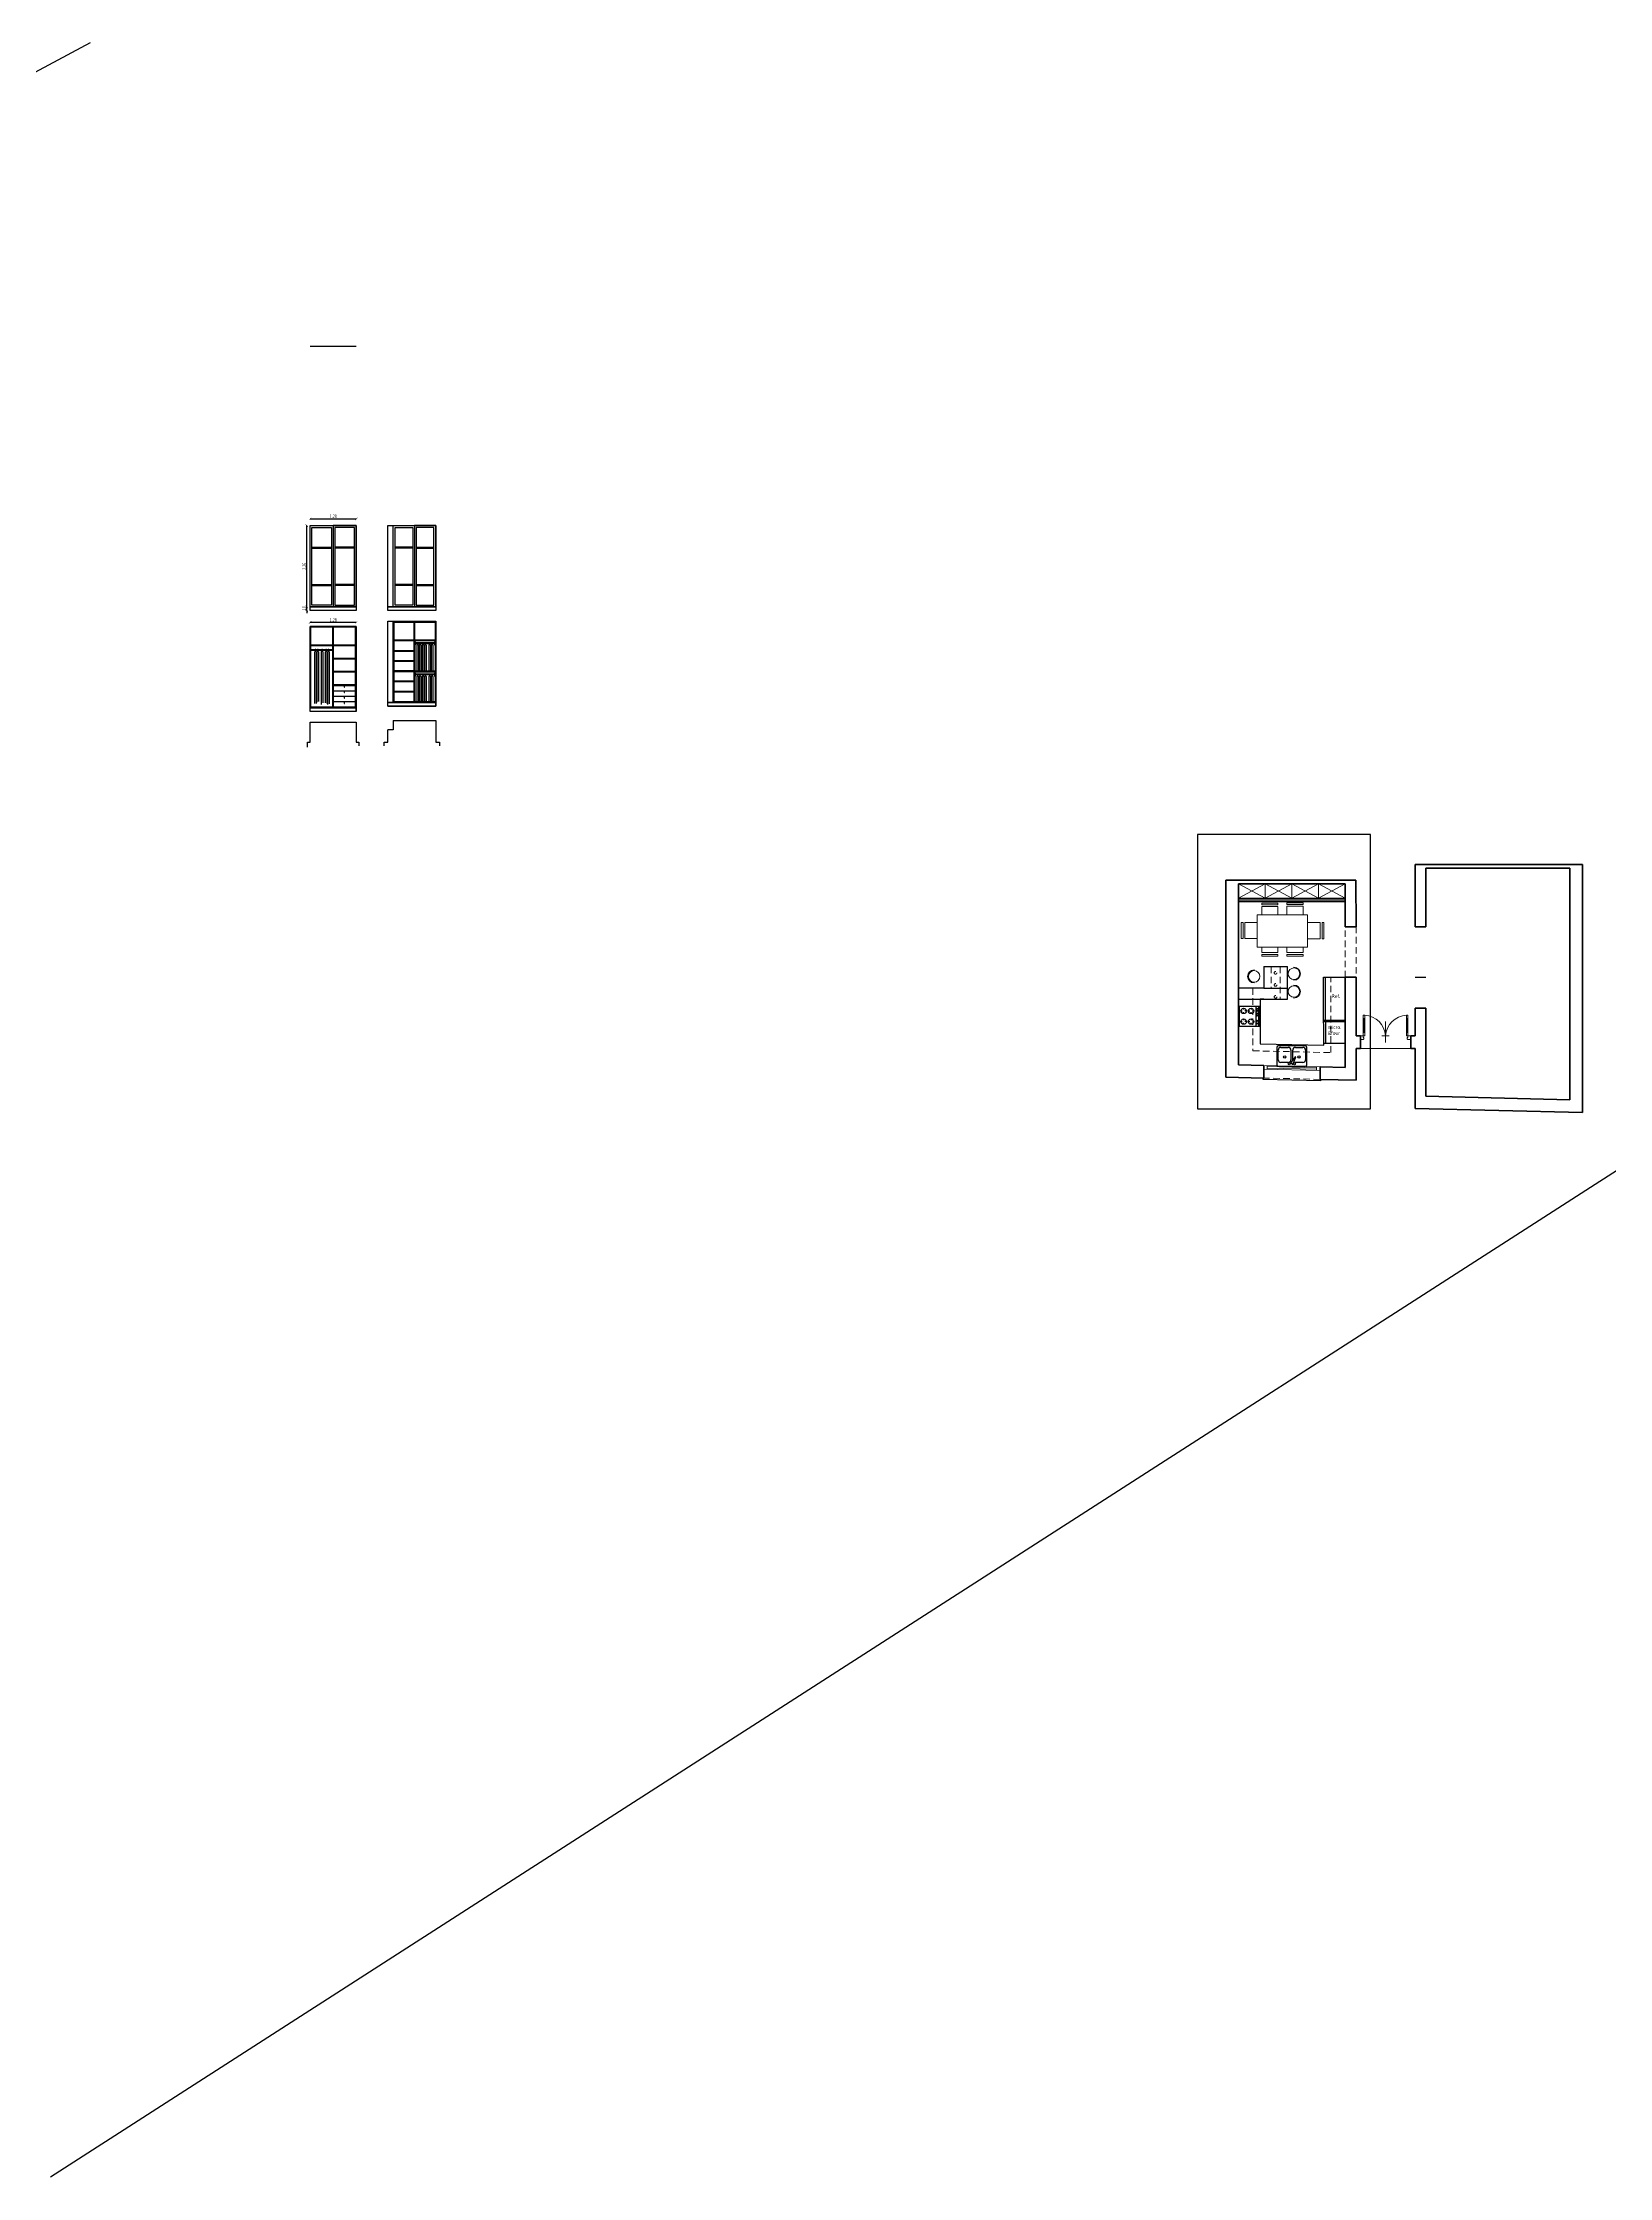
# Model space of a CAD drawing. Header units: inches. Extents: x -90 to 340, y -48 to 179.
# Drawn here: x 190.3 to 233.9, y -25.2 to 34.1 of the extents above; entities that cross this region are included whole.
import ezdxf

# ---------------------------------------------------------------- set-up
doc = ezdxf.new("R2010")
doc.units = ezdxf.units.IN
doc.header["$MEASUREMENT"] = 0
doc.linetypes.add('ACAD_ISO02W100', pattern=[15, 12, -3])
doc.layers.get('Defpoints').update_dxf_attribs({"lineweight": 15})
doc.layers.add('+calpi', color=7, linetype='Continuous', lineweight=0, true_color=0x8a8a8a)
doc.layers.add('ART', color=251, linetype='Continuous')
doc.layers.add('COUPE_AERO', color=7, linetype='Continuous')
for name, color, linetype, lineweight in [('caché', 60, 'ACAD_ISO02W100', 13), ('hach', 251, 'Continuous', 5), ('layer fin', 1, 'Continuous', 25), ('menuiserie', 6, 'Continuous', 13), ('mur ext', 4, 'Continuous', 50)]:
    doc.layers.add(name, color=color, linetype=linetype, lineweight=lineweight)
doc.styles.add('facade', font='times.ttf', dxfattribs={"width": 0.6})
doc.styles.add('ROMANS', font='romans.shx', dxfattribs={"width": 0.8, "height": 23})
doc.dimstyles.new('facade', dxfattribs={"dimscale": 0, "dimtxt": 0.08, "dimasz": 0.04, "dimexe": 0.1, "dimexo": 0.15, "dimgap": 0.01, "dimtad": 1, "dimzin": 4, "dimdsep": 46, "dimtxsty": 'facade', "dimblk": 'ARCHTICK', "dimcen": 0, "dimse1": 1, "dimse2": 1, "dimclrd": 140, "dimclre": 253, "dimclrt": 2, "dimazin": 1, "dimtm": 1e-09, "dimtfac": 1, "dimtix": 1, "dimtmove": 1, "dimatfit": 3, "dimldrblk": 'ARCHTICK', "dimfxl": 0.1, "dimtzin": 0, "dimlwd": -1, "dimarcsym": 0})

# ---------------------------------------------------------------- blocks, each defined once
blk = doc.blocks.new('_ArchTick')
at = {"color": 0, "linetype": 'ByBlock', "const_width": 0.15}
blk.add_lwpolyline([(-0.5, -0.5), (0.5, 0.5)], dxfattribs=at)
blk = doc.blocks.new('*D136')
at = {"color": 140}
blk.add_line((199.045, 17.954), (197.765, 17.954), dxfattribs=at)
at = {"layer": 'Defpoints', "color": 0}
for p in [(197.765, 17.954), (197.765, 17.839), (199.045, 17.839)]:
    blk.add_point(p, dxfattribs=at)
at = {"color": 140, "xscale": 0.07, "yscale": 0.07, "zscale": 0.07, "rotation": 180}
blk.add_blockref('_ArchTick', (197.765, 17.954), dxfattribs=at)
at = {"color": 140, "xscale": 0.07, "yscale": 0.07, "zscale": 0.07}
blk.add_blockref('_ArchTick', (199.045, 17.954), dxfattribs=at)
at = {"color": 6, "insert": (198.405, 18.025), "char_height": 0.1, "attachment_point": 5, "style": 'facade'}
blk.add_mtext('1.28', dxfattribs=at)
blk = doc.blocks.new('*D137')
at = {"color": 140}
for p, q in [((197.671, 18.385), (197.671, 18.455)), ((197.671, 18.285), (197.671, 18.385)), ((197.671, 18.285), (197.671, 18.215))]:
    blk.add_line(p, q, dxfattribs=at)
at = {"layer": 'Defpoints', "color": 0}
for p in [(197.671, 18.385), (197.765, 18.385), (197.765, 18.285)]:
    blk.add_point(p, dxfattribs=at)
at = {"color": 140, "xscale": 0.07, "yscale": 0.07, "zscale": 0.07}
for p, rotation in [((197.671, 18.385), 270), ((197.671, 18.285), 90)]:
    blk.add_blockref('_ArchTick', p, dxfattribs=dict(at, rotation=rotation))
at = {"color": 6, "insert": (197.6, 18.335), "char_height": 0.1, "attachment_point": 5, "rotation": 90, "style": 'facade'}
blk.add_mtext('.10', dxfattribs=at)
blk = doc.blocks.new('*D138')
at = {"color": 140}
blk.add_line((197.671, 18.385), (197.671, 20.645), dxfattribs=at)
at = {"layer": 'Defpoints', "color": 0}
for p in [(197.671, 20.645), (197.765, 20.645), (197.765, 18.385)]:
    blk.add_point(p, dxfattribs=at)
at = {"color": 140, "xscale": 0.07, "yscale": 0.07, "zscale": 0.07}
for p, rotation in [((197.671, 20.645), 90), ((197.671, 18.385), 270)]:
    blk.add_blockref('_ArchTick', p, dxfattribs=dict(at, rotation=rotation))
at = {"color": 6, "insert": (197.6, 19.515), "char_height": 0.1, "attachment_point": 5, "rotation": 90, "style": 'facade'}
blk.add_mtext('2.26', dxfattribs=at)
blk = doc.blocks.new('*D139')
at = {"color": 140}
blk.add_line((197.765, 20.832), (199.045, 20.832), dxfattribs=at)
at = {"layer": 'Defpoints', "color": 0}
for p in [(199.045, 20.832), (197.765, 20.645), (199.045, 20.645)]:
    blk.add_point(p, dxfattribs=at)
at = {"color": 140, "xscale": 0.07, "yscale": 0.07, "zscale": 0.07, "rotation": 180}
blk.add_blockref('_ArchTick', (197.765, 20.832), dxfattribs=at)
at = {"color": 140, "xscale": 0.07, "yscale": 0.07, "zscale": 0.07}
blk.add_blockref('_ArchTick', (199.045, 20.832), dxfattribs=at)
at = {"color": 6, "insert": (198.405, 20.903), "char_height": 0.1, "attachment_point": 5, "style": 'facade'}
blk.add_mtext('1.28', dxfattribs=at)
blk = doc.blocks.new('A$C6F2E0C66')
for p, q in [((0.568, 1.476), (0.568, 1.426)), ((1.018, 1.476), (0.568, 1.476)), ((0.568, 1.426), (1.018, 1.426)), ((0.568, 1.376), (0.568, 1.15)), ((1.018, 1.376), (0.568, 1.376)), ((1.018, 1.426), (1.018, 1.476)), ((1.018, 1.15), (1.018, 1.376)), ((1.267, 1.485), (1.267, 1.435)), ((1.717, 1.485), (1.267, 1.485)), ((1.267, 1.435), (1.717, 1.435)), ((1.267, 1.385), (1.267, 1.15)), ((1.717, 1.385), (1.267, 1.385)), ((1.717, 1.435), (1.717, 1.485)), ((1.717, 1.15), (1.717, 1.385)), ((0, 0.939), (0, 0.489)), ((0.05, 0.939), (0, 0.939)), ((0.05, 0.489), (0.05, 0.939)), ((0.442, 0.939), (0.1, 0.939)), ((0.1, 0.939), (0.1, 0.489)), ((0.442, 1.15), (0.442, 0.25)), ((1.842, 1.15), (0.442, 1.15)), ((1.842, 0.25), (1.842, 1.15)), ((2.197, 0.935), (1.842, 0.935)), ((2.197, 0.485), (2.197, 0.935)), ((2.247, 0.935), (2.247, 0.485)), ((2.297, 0.935), (2.247, 0.935)), ((2.297, 0.485), (2.297, 0.935)), ((0, 0.489), (0.05, 0.489)), ((0.1, 0.489), (0.442, 0.489)), ((0.442, 0.25), (1.842, 0.25)), ((0.568, 0.25), (0.568, 0.1)), ((0.568, 0.1), (1.018, 0.1)), ((0.568, 0.05), (0.568, 0)), ((1.018, 0.05), (0.568, 0.05)), ((0.568, 0), (1.018, 0)), ((1.018, 0.1), (1.018, 0.25)), ((1.018, 0), (1.018, 0.05)), ((1.268, 0.25), (1.268, 0.1)), ((1.268, 0.1), (1.718, 0.1)), ((1.268, 0.05), (1.268, 0)), ((1.718, 0.05), (1.268, 0.05)), ((1.268, 0), (1.718, 0)), ((1.718, 0.1), (1.718, 0.25)), ((1.718, 0), (1.718, 0.05)), ((1.842, 0.485), (2.197, 0.485)), ((2.247, 0.485), (2.297, 0.485))]:
    blk.add_line(p, q)
blk = doc.blocks.new('FREGADOR2H--84CM')
at = {"layer": 'ART'}
for p, q in [((0, 0.381), (0, -0.381)), ((0.521, 0.419), (0.038, 0.419)), ((0.06, -0.003), (0.07, 0.015)), ((0.102, 0.102), (0.102, 0.305)), ((0.259, -0.091), (0.108, 0.022)), ((0.178, 0.381), (0.445, 0.381)), ((0.445, 0.025), (0.178, 0.025)), ((0.521, 0.305), (0.521, 0.102)), ((0.559, -0.381), (0.559, 0.381)), ((0.038, -0.419), (0.521, -0.419)), ((0.073, -0.039), (0.246, -0.113)), ((0.102, -0.305), (0.102, -0.102)), ((0.445, -0.381), (0.178, -0.381)), ((0.179, -0.025), (0.445, -0.025)), ((0.246, -0.113), (0.259, -0.091)), ((0.521, -0.102), (0.521, -0.305))]:
    blk.add_line(p, q, dxfattribs=at)
for centre, radius in [((0.064, 0.076), 0.0254), ((0.254, 0.197), 0.0318), ((0.064, -0.076), 0.0254), ((0.254, -0.197), 0.0318)]:
    blk.add_circle(centre, radius, dxfattribs=at)
for centre, radius, start, end in [((0.038, 0.381), 0.0381, 90, 180), ((0.092, 0.003), 0.0254, 50.53768, 150), ((0.178, 0.305), 0.0762, 90, 180), ((0.178, 0.102), 0.0762, 180, 270), ((0.445, 0.305), 0.0762, 0, 90), ((0.445, 0.102), 0.0762, 270, 0), ((0.521, 0.381), 0.0381, 0, 90), ((0.038, -0.381), 0.0381, 180, 270), ((0.082, -0.015), 0.0254, 150, 249.46232), ((0.178, -0.102), 0.0762, 146.60703, 180), ((0.178, -0.305), 0.0762, 180, 270), ((0.445, -0.102), 0.0762, 0, 90), ((0.445, -0.305), 0.0762, 270, 0), ((0.521, -0.381), 0.0381, 270, 0)]:
    blk.add_arc(centre, radius, start, end, dxfattribs=at)
blk = doc.blocks.new('ESTUFA76X76CM')
at = {"layer": 'ART'}
for p, q in [((0, 0.762), (0.762, 0.762)), ((0, 0), (0, 0.762)), ((0.762, 0), (0, 0)), ((0.0508, 0), (0.0508, 0.762)), ((0.1524, 0), (0.1524, 0.762)), ((0.2286, 0.5842), (0.2794, 0.5842)), ((0.2286, 0.1778), (0.2794, 0.1778)), ((0.3302, 0.6858), (0.3302, 0.635)), ((0.3302, 0.4826), (0.3302, 0.5334)), ((0.3302, 0.2794), (0.3302, 0.2286)), ((0.3302, 0.0762), (0.3302, 0.127)), ((0.4318, 0.5842), (0.381, 0.5842)), ((0.4318, 0.1778), (0.381, 0.1778)), ((0.508, 0.5842), (0.5588, 0.5842)), ((0.508, 0.1778), (0.5588, 0.1778)), ((0.6096, 0.6858), (0.6096, 0.635)), ((0.6096, 0.4826), (0.6096, 0.5334)), ((0.6096, 0.2794), (0.6096, 0.2286)), ((0.6096, 0.0762), (0.6096, 0.127)), ((0.7112, 0.5842), (0.6604, 0.5842)), ((0.7112, 0.1778), (0.6604, 0.1778)), ((0.762, 0.762), (0.762, 0))]:
    blk.add_line(p, q, dxfattribs=at)
for centre, radius in [((0.1016, 0.6604), 0.0254), ((0.1016, 0.5588), 0.0254), ((0.1016, 0.3556), 0.0254), ((0.1016, 0.2794), 0.0254), ((0.1016, 0.1778), 0.0254), ((0.1016, 0.1016), 0.0254), ((0.3302, 0.5842), 0.1016), ((0.3302, 0.1778), 0.1016), ((0.6096, 0.5842), 0.1016), ((0.6096, 0.1778), 0.1016)]:
    blk.add_circle(centre, radius, dxfattribs=at)
blk = doc.blocks.new('P 140')
at = {"layer": 'menuiserie'}
for p, q in [((-0.792, 7.135), (-0.792, 7.715)), ((-0.752, 7.715), (-0.792, 7.715)), ((-0.752, 7.135), (-0.752, 7.715)), ((0.408, 7.135), (0.408, 7.715)), ((0.408, 7.715), (0.448, 7.715)), ((0.448, 7.135), (0.448, 7.715)), ((-0.872, 7.135), (-0.872, 7.035)), ((-0.752, 7.135), (-0.872, 7.135)), ((-0.752, 7.615), (-0.792, 7.615)), ((-0.752, 7.235), (-0.792, 7.235)), ((-0.792, 7.135), (-0.792, 7.095)), ((-0.782, 7.235), (-0.782, 7.615)), ((-0.762, 7.235), (-0.762, 7.615)), ((-0.272, 7.135), (-0.072, 7.135)), ((-0.072, 7.135), (-0.272, 7.135)), ((-0.172, 7.534), (-0.172, 6.953)), ((-0.172, 7.534), (-0.172, 6.953)), ((0.408, 7.615), (0.448, 7.615)), ((0.408, 7.235), (0.448, 7.235)), ((0.408, 7.135), (0.528, 7.135)), ((0.418, 7.235), (0.418, 7.615)), ((0.438, 7.235), (0.438, 7.615)), ((0.448, 7.135), (0.448, 7.095)), ((0.528, 7.135), (0.528, 7.035)), ((-0.792, 7.035), (-0.872, 7.035)), ((-0.772, 7.095), (-0.792, 7.095)), ((-0.772, 7.055), (-0.792, 7.035)), ((-0.772, 7.095), (-0.772, 7.055)), ((0.428, 7.095), (0.428, 7.055)), ((0.428, 7.095), (0.448, 7.095)), ((0.428, 7.055), (0.448, 7.035)), ((0.448, 7.035), (0.528, 7.035))]:
    blk.add_line(p, q, dxfattribs=at)
for centre, start, end in [((-0.792, 7.095), 3.69139, 86.30861), ((0.448, 7.095), 93.69139, 176.30861)]:
    blk.add_arc(centre, 0.621, start, end, dxfattribs=at)

msp = doc.modelspace()

# ---------------------------------------------------------------- linework, layer by layer
for p, q in [((191.65262, 34.06126), (117.50468, -5.79253)), ((276.78348, 30.17704), (190.5529, -25.24539)), ((197.76486, 25.626), (199.04486, 25.626)), ((197.81486, 20.04737), (198.35486, 20.04737)), ((197.81486, 20.01737), (198.35486, 20.01737)), ((198.99486, 20.04737), (198.45486, 20.04737)), ((198.99486, 20.01737), (198.45486, 20.01737)), ((200.61493, 20.04737), (200.12493, 20.04737)), ((200.61493, 20.01737), (200.12493, 20.01737)), ((200.71493, 20.04737), (201.20493, 20.04737)), ((200.71493, 20.01737), (201.20493, 20.01737)), ((197.81486, 19.01213), (198.35486, 19.01213)), ((197.81486, 18.98213), (198.35486, 18.98213)), ((198.99486, 19.01213), (198.45486, 19.01213)), ((198.99486, 18.98213), (198.45486, 18.98213)), ((200.61493, 19.01213), (200.12493, 19.01213)), ((200.61493, 18.98213), (200.12493, 18.98213)), ((200.71493, 19.01213), (201.20493, 19.01213)), ((200.71493, 18.98213), (201.20493, 18.98213)), ((199.04486, 17.83864), (197.76486, 17.83864)), ((197.76486, 15.47864), (197.76486, 17.83864)), ((199.02686, 17.82064), (197.78286, 17.82064)), ((197.78286, 15.59664), (197.78286, 17.82064)), ((198.39486, 15.59664), (198.39486, 17.82064)), ((198.41486, 15.59664), (198.41486, 17.82064)), ((199.02686, 15.59664), (199.02686, 17.82064)), ((199.04486, 15.47864), (199.04486, 17.83864)), ((199.92493, 15.626), (199.92493, 17.986)), ((199.92493, 17.986), (201.25493, 17.986)), ((200.07493, 15.726), (200.07493, 17.986)), ((200.07493, 17.986), (201.25493, 17.986)), ((200.65493, 15.746), (200.65493, 17.966)), ((200.67493, 15.746), (200.67493, 17.966)), ((201.25493, 15.626), (201.25493, 17.986)), ((198.39486, 17.32064), (197.78286, 17.32064)), ((198.39486, 17.30064), (197.78286, 17.30064)), ((199.02686, 17.32064), (198.41486, 17.32064)), ((199.02686, 17.32064), (198.41486, 17.32064)), ((199.02686, 17.30064), (198.41486, 17.30064)), ((199.02686, 17.30064), (198.41486, 17.30064)), ((200.65493, 17.466), (200.09493, 17.466)), ((200.65493, 17.446), (200.09493, 17.446)), ((201.23493, 17.466), (200.67493, 17.466)), ((201.23493, 17.446), (200.67493, 17.446)), ((200.67493, 17.446), (200.67493, 15.746)), ((201.21716, 17.38416), (200.69269, 17.38416)), ((201.21716, 17.36416), (200.69269, 17.36416)), ((200.72569, 17.32567), (200.72569, 16.624)), ((200.74819, 17.34796), (200.73892, 17.33525)), ((200.74819, 17.35951), (200.74819, 17.34796)), ((200.74819, 17.34796), (200.75855, 17.33516)), ((200.77172, 17.32486), (200.77172, 16.624)), ((200.79074, 17.32567), (200.79074, 16.624)), ((200.81323, 17.34796), (200.80396, 17.33525)), ((200.81323, 17.35951), (200.81323, 17.34796)), ((200.81323, 17.34796), (200.8236, 17.33516)), ((200.83677, 17.32486), (200.83677, 16.624)), ((200.88058, 17.32567), (200.88058, 16.624)), ((200.90307, 17.34796), (200.8938, 17.33525)), ((200.90307, 17.35951), (200.90307, 17.34796)), ((200.90307, 17.34796), (200.91344, 17.33516)), ((200.92661, 17.32486), (200.92661, 16.624)), ((200.94562, 17.32567), (200.94562, 16.624)), ((200.96812, 17.34796), (200.95885, 17.33525)), ((200.96812, 17.35951), (200.96812, 17.34796)), ((200.96812, 17.34796), (200.97849, 17.33516)), ((200.99165, 17.32486), (200.99165, 16.624)), ((201.06574, 17.32567), (201.06574, 16.624)), ((201.08823, 17.34796), (201.07897, 17.33525)), ((201.08823, 17.35951), (201.08823, 17.34796)), ((201.08823, 17.34796), (201.0986, 17.33516)), ((201.11177, 17.32486), (201.11177, 16.624)), ((201.13079, 17.32567), (201.13079, 16.624)), ((201.15328, 17.34796), (201.14401, 17.33525)), ((201.15328, 17.35951), (201.15328, 17.34796)), ((201.15328, 17.34796), (201.16365, 17.33516)), ((201.17682, 17.32486), (201.17682, 16.624)), ((198.38063, 17.19678), (197.7971, 17.19678)), ((198.38063, 17.17678), (197.7971, 17.17678)), ((197.8887, 17.13267), (197.8887, 15.69852)), ((197.91224, 17.15576), (197.90187, 17.14296)), ((197.91224, 17.16731), (197.91224, 17.15576)), ((197.91224, 17.15576), (197.92151, 17.14306)), ((197.93473, 17.13348), (197.93473, 15.70433)), ((197.95375, 17.13267), (197.95375, 15.73774)), ((197.97729, 17.15576), (197.96692, 17.14296)), ((197.97729, 17.16731), (197.97729, 17.15576)), ((197.97729, 17.15576), (197.98656, 17.14306)), ((197.99978, 17.13348), (197.99978, 15.75517)), ((198.07387, 17.13748), (198.07387, 15.67093)), ((198.0974, 17.16058), (198.08703, 17.14778)), ((198.0974, 17.17213), (198.0974, 17.16058)), ((198.0974, 17.16058), (198.10667, 17.14787)), ((198.1199, 17.13829), (198.1199, 15.72031)), ((198.18257, 17.13267), (198.18257, 15.7174)), ((198.20611, 17.15576), (198.19574, 17.14296)), ((198.20611, 17.16731), (198.20611, 17.15576)), ((198.20611, 17.15576), (198.21538, 17.14306)), ((198.2286, 17.13348), (198.2286, 15.70433)), ((198.24762, 17.13267), (198.24762, 15.67819)), ((198.27115, 17.15576), (198.26079, 17.14296)), ((198.27115, 17.16731), (198.27115, 17.15576)), ((198.27115, 17.15576), (198.28042, 17.14306)), ((198.29365, 17.13348), (198.29365, 15.69562)), ((199.02686, 16.9493), (198.41486, 16.9493)), ((199.02686, 16.9293), (198.41486, 16.9293)), ((200.65493, 17.16267), (200.09493, 17.16267)), ((200.65493, 17.16267), (200.09493, 17.16267)), ((200.65493, 17.14267), (200.09493, 17.14267)), ((200.65493, 17.14267), (200.09493, 17.14267)), ((200.65493, 16.88934), (200.09493, 16.88934)), ((200.65493, 16.88934), (200.09493, 16.88934)), ((200.65493, 16.86934), (200.09493, 16.86934)), ((200.65493, 16.86934), (200.09493, 16.86934)), ((200.65493, 16.606), (200.09493, 16.606)), ((200.65493, 16.606), (200.09493, 16.606)), ((200.37493, 17.16267), (200.37493, 17.14267)), ((199.02686, 16.58797), (198.41486, 16.58797)), ((199.02686, 16.56797), (198.41486, 16.56797)), ((199.02686, 16.21664), (198.41486, 16.21664)), ((199.02686, 16.19664), (198.41486, 16.19664)), ((199.02686, 16.04664), (198.41486, 16.04664)), ((200.65493, 16.586), (200.09493, 16.586)), ((200.65493, 16.586), (200.09493, 16.586)), ((200.65493, 16.32267), (200.09493, 16.32267)), ((200.65493, 16.32267), (200.09493, 16.32267)), ((200.65493, 16.30267), (200.09493, 16.30267)), ((200.65493, 16.30267), (200.09493, 16.30267)), ((200.65493, 16.03934), (200.09493, 16.03934)), ((200.65493, 16.03934), (200.09493, 16.03934)), ((200.65493, 16.01934), (200.09493, 16.01934)), ((200.65493, 16.01934), (200.09493, 16.01934)), ((201.23493, 16.596), (200.67493, 16.596)), ((201.23493, 16.576), (200.67493, 16.576)), ((201.21716, 16.51416), (200.69269, 16.51416)), ((201.21716, 16.49416), (200.69269, 16.49416)), ((200.72569, 16.45567), (200.72569, 15.754)), ((200.74819, 16.47796), (200.73892, 16.46525)), ((200.74819, 16.48951), (200.74819, 16.47796)), ((200.74819, 16.47796), (200.75855, 16.46516)), ((200.77172, 16.45486), (200.77172, 15.754)), ((200.79074, 16.45567), (200.79074, 15.754)), ((200.81323, 16.47796), (200.80396, 16.46525)), ((200.81323, 16.48951), (200.81323, 16.47796)), ((200.81323, 16.47796), (200.8236, 16.46516)), ((200.83677, 16.45486), (200.83677, 15.754)), ((200.88058, 16.45567), (200.88058, 15.754)), ((200.90307, 16.47796), (200.8938, 16.46525)), ((200.90307, 16.48951), (200.90307, 16.47796)), ((200.90307, 16.47796), (200.91344, 16.46516)), ((200.92661, 16.45486), (200.92661, 15.754)), ((200.94562, 16.45567), (200.94562, 15.754)), ((200.96812, 16.47796), (200.95885, 16.46525)), ((200.96812, 16.48951), (200.96812, 16.47796)), ((200.96812, 16.47796), (200.97849, 16.46516)), ((200.99165, 16.45486), (200.99165, 15.754)), ((201.06574, 16.45567), (201.06574, 15.754)), ((201.08823, 16.47796), (201.07897, 16.46525)), ((201.08823, 16.48951), (201.08823, 16.47796)), ((201.08823, 16.47796), (201.0986, 16.46516)), ((201.11177, 16.45486), (201.11177, 15.754)), ((201.13079, 16.45567), (201.13079, 15.754)), ((201.15328, 16.47796), (201.14401, 16.46525)), ((201.15328, 16.48951), (201.15328, 16.47796)), ((201.15328, 16.47796), (201.16365, 16.46516)), ((201.17682, 16.45486), (201.17682, 15.754)), ((199.04486, 15.57864), (197.76486, 15.57864)), ((199.04486, 15.47864), (197.76486, 15.47864)), ((199.02686, 15.59664), (197.78286, 15.59664)), ((199.02686, 15.89664), (198.41486, 15.89664)), ((199.02686, 15.74664), (198.41486, 15.74664)), ((199.02686, 15.59664), (198.41486, 15.59664)), ((199.92493, 15.726), (201.25493, 15.726)), ((199.92493, 15.626), (201.25493, 15.626)), ((197.76486, 14.62587), (197.76486, 15.18587)), ((197.76486, 15.18587), (199.04486, 15.18587)), ((199.04486, 15.18587), (199.04486, 14.62587)), ((199.92493, 14.62587), (199.92493, 14.96587)), ((200.07493, 14.96587), (199.92493, 14.96587)), ((200.07493, 15.22587), (201.25493, 15.22587)), ((200.07493, 15.22587), (200.07493, 14.96587)), ((201.25493, 15.22587), (201.25493, 14.62587)), ((197.69486, 14.48587), (197.69486, 14.62587)), ((197.69486, 14.62587), (197.76486, 14.62587)), ((199.04486, 14.62587), (199.11486, 14.62587)), ((199.11486, 14.62587), (199.11486, 14.52587)), ((199.82493, 14.52587), (199.82493, 14.62587)), ((199.82493, 14.62587), (199.92493, 14.62587)), ((201.25493, 14.62587), (201.35493, 14.62587)), ((201.35493, 14.62587), (201.35493, 14.52587))]:
    msp.add_line(p, q)
for points in [[(197.76486, 20.64475), (199.04486, 20.64475), (199.04486, 18.38475), (197.76486, 18.38475)], [(197.76486, 20.64475), (198.40486, 20.64475), (198.40486, 18.38475), (197.76486, 18.38475)], [(197.81486, 20.59475), (198.35486, 20.59475), (198.35486, 18.43475), (197.81486, 18.43475)], [(199.04486, 20.64475), (198.40486, 20.64475), (198.40486, 18.38475), (199.04486, 18.38475)], [(198.99486, 20.59475), (198.45486, 20.59475), (198.45486, 18.43475), (198.99486, 18.43475)], [(199.92493, 20.64475), (201.25493, 20.64475), (201.25493, 18.38475), (199.92493, 18.38475)], [(200.07493, 20.64475), (201.25493, 20.64475), (201.25493, 18.38475), (200.07493, 18.38475)], [(200.07493, 20.64475), (200.66493, 20.64475), (200.66493, 18.38475), (200.07493, 18.38475)], [(200.12493, 20.59475), (200.61493, 20.59475), (200.61493, 18.43475), (200.12493, 18.43475)], [(201.25493, 20.64475), (200.66493, 20.64475), (200.66493, 18.38475), (201.25493, 18.38475)], [(201.20493, 20.59475), (200.71493, 20.59475), (200.71493, 18.43475), (201.20493, 18.43475)], [(197.76486, 18.38475), (199.04486, 18.38475), (199.04486, 18.28475), (197.76486, 18.28475)], [(197.76486, 17.83864), (199.04486, 17.83864), (199.04486, 15.57864), (197.76486, 15.57864)], [(199.92493, 18.38475), (201.25493, 18.38475), (201.25493, 18.28475), (199.92493, 18.28475)], [(199.92493, 17.986), (201.25493, 17.986), (201.25493, 15.726), (199.92493, 15.726)], [(200.07493, 17.986), (201.25493, 17.986), (201.25493, 15.726), (200.07493, 15.726)], [(200.09493, 17.966), (201.23493, 17.966), (201.23493, 15.746), (200.09493, 15.746)], [(197.78286, 17.20559), (197.7971, 17.20559), (197.7971, 17.16656), (197.78286, 17.16656)], [(198.39486, 17.20559), (198.38063, 17.20559), (198.38063, 17.16656), (198.39486, 17.16656)], [(200.69269, 17.41456), (200.67493, 17.41456), (200.67493, 17.33377), (200.69269, 17.33377)], [(201.23493, 17.41456), (201.21716, 17.41456), (201.21716, 17.33377), (201.23493, 17.33377)], [(198.72086, 16.17904), (198.70874, 16.17904), (198.70874, 16.15327), (198.72086, 16.15327)], [(198.72086, 16.02904), (198.70874, 16.02904), (198.70874, 16.00327), (198.72086, 16.00327)], [(200.69269, 16.54456), (200.67493, 16.54456), (200.67493, 16.46377), (200.69269, 16.46377)], [(201.23493, 16.54456), (201.21716, 16.54456), (201.21716, 16.46377), (201.23493, 16.46377)], [(197.76486, 15.57864), (199.04486, 15.57864), (199.04486, 15.47864), (197.76486, 15.47864)], [(198.72086, 15.87904), (198.70874, 15.87904), (198.70874, 15.85327), (198.72086, 15.85327)], [(198.72086, 15.72904), (198.70874, 15.72904), (198.70874, 15.70327), (198.72086, 15.70327)], [(199.92493, 15.726), (201.25493, 15.726), (201.25493, 15.626), (199.92493, 15.626)]]:
    msp.add_lwpolyline(points, close=True)
for centre in [(200.74819, 17.36209), (200.81323, 17.36209), (200.90307, 17.36209), (200.96812, 17.36209), (201.08823, 17.36209), (201.15328, 17.36209), (197.91224, 17.1699), (197.97729, 17.1699), (198.0974, 17.17471), (198.20611, 17.1699), (198.27115, 17.1699), (200.74819, 16.49209), (200.81323, 16.49209), (200.90307, 16.49209), (200.96812, 16.49209), (201.08823, 16.49209), (201.15328, 16.49209)]:
    msp.add_circle(centre, 0.00258)
for centre, radius, start, end in [((197.91344, 17.18687), 0.01445, 264.8241906, 127.2428616), ((197.97848, 17.18687), 0.01445, 264.8241906, 127.2428616), ((198.0986, 17.19168), 0.01445, 264.8241906, 127.2428616), ((198.2073, 17.18687), 0.01445, 264.8241906, 127.2428616), ((198.27235, 17.18687), 0.01445, 264.8241906, 127.2428616), ((200.74842, 17.30886), 0.02827, 34.4728226, 143.5067976), ((200.74699, 17.37906), 0.01445, 52.7571384, 275.1758094), ((200.81346, 17.30886), 0.02827, 34.4728226, 143.5067976), ((200.81204, 17.37906), 0.01445, 52.7571384, 275.1758094), ((200.9033, 17.30886), 0.02827, 34.4728226, 143.5067976), ((200.90187, 17.37906), 0.01445, 52.7571384, 275.1758094), ((200.96835, 17.30886), 0.02827, 34.4728226, 143.5067976), ((200.96692, 17.37906), 0.01445, 52.7571384, 275.1758094), ((201.08847, 17.30886), 0.02827, 34.4728226, 143.5067976), ((201.08704, 17.37906), 0.01445, 52.7571384, 275.1758094), ((201.15351, 17.30886), 0.02827, 34.4728226, 143.5067976), ((201.15208, 17.37906), 0.01445, 52.7571384, 275.1758094), ((197.91201, 17.11667), 0.02827, 36.4932024, 145.5271774), ((197.97706, 17.11667), 0.02827, 36.4932024, 145.5271774), ((198.09717, 17.12148), 0.02827, 36.4932024, 145.5271774), ((198.09717, 17.12148), 0.02827, 36.4932024, 145.5271774), ((198.20588, 17.11667), 0.02827, 36.4932024, 145.5271774), ((198.27092, 17.11667), 0.02827, 36.4932024, 145.5271774), ((200.74842, 16.43886), 0.02827, 34.4728226, 143.5067976), ((200.74699, 16.50906), 0.01445, 52.7571384, 275.1758094), ((200.81346, 16.43886), 0.02827, 34.4728226, 143.5067976), ((200.81204, 16.50906), 0.01445, 52.7571384, 275.1758094), ((200.9033, 16.43886), 0.02827, 34.4728226, 143.5067976), ((200.90187, 16.50906), 0.01445, 52.7571384, 275.1758094), ((200.96835, 16.43886), 0.02827, 34.4728226, 143.5067976), ((200.96692, 16.50906), 0.01445, 52.7571384, 275.1758094), ((201.08847, 16.43886), 0.02827, 34.4728226, 143.5067976), ((201.08704, 16.50906), 0.01445, 52.7571384, 275.1758094), ((201.15351, 16.43886), 0.02827, 34.4728226, 143.5067976), ((201.15208, 16.50906), 0.01445, 52.7571384, 275.1758094)]:
    msp.add_arc(centre, radius, start, end)
for p in [(200.37493, 17.16267), (200.37493, 16.87934), (200.37493, 16.596), (200.37493, 16.31267), (200.37493, 16.02934)]:
    msp.add_point(p)
at = {"layer": 'caché', "ltscale": 0.015}
for p, q in [((226.52328, 8.09656), (226.52328, 9.49656)), ((226.82218, 9.49656), (226.82328, 8.09656)), ((224.46508, 8.3915), (224.46508, 7.7915)), ((224.71508, 8.3915), (224.71508, 7.4915)), ((223.95688, 7.7915), (223.95688, 6.05294)), ((223.95688, 7.7915), (224.46508, 7.7915)), ((226.12392, 6.00178), (226.12328, 8.09644)), ((224.71508, 7.4915), (223.95688, 7.4915)), ((223.95688, 6.05294), (226.12392, 6.00178)), ((225.82144, 5.25871), (224.25688, 5.29565))]:
    msp.add_line(p, q, dxfattribs=at)
for centre in [(224.58589, 8.21788), (224.58589, 7.88155), (224.58589, 7.5486)]:
    msp.add_circle(centre, 0.03699, dxfattribs=at)
at = {"layer": 'COUPE_AERO'}
for p, q in [((228.46298, 8.09656), (228.76298, 8.09669)), ((225.72188, 5.2587), (225.72188, 5.26106))]:
    msp.add_line(p, q, dxfattribs=at)
msp.add_lwpolyline([(227.22883, 12.06608), (222.42054, 12.06608), (222.42054, 4.43772), (227.22883, 4.43772)], close=True, dxfattribs=at)
at = {"layer": 'hach'}
for p, q in [((223.55688, 10.69148), (224.29834, 10.29188)), ((224.29813, 10.69188), (223.55699, 10.29148)), ((224.29813, 10.69207), (225.03948, 10.29227)), ((225.03938, 10.69227), (224.29834, 10.29188)), ((225.03938, 10.69227), (225.78063, 10.29227)), ((225.78063, 10.69246), (225.03948, 10.29227)), ((226.52188, 10.69227), (225.78063, 10.29227)), ((225.78063, 10.69227), (226.52198, 10.29227)), ((225.0983, 8.35474), (225.0983, 8.37474)), ((223.99166, 8.27953), (223.99166, 8.29953)), ((223.99166, 7.93953), (223.99166, 7.95953)), ((225.0983, 8.01474), (225.0983, 8.03474)), ((225.0983, 7.85937), (225.0983, 7.87937)), ((225.0983, 7.51937), (225.0983, 7.53937)), ((228.34374, 6.11539), (226.94374, 6.11539))]:
    msp.add_line(p, q, dxfattribs=at)
for centre in [(225.0983, 8.19474), (223.99166, 8.11953), (225.0983, 7.69937)]:
    msp.add_circle(centre, 0.16, dxfattribs=at)
for centre, start, end in [((225.0983, 8.19474), 270, 90), ((223.99166, 8.11953), 90, 270), ((225.0983, 7.69937), 270, 90)]:
    msp.add_arc(centre, 0.18, start, end, dxfattribs=at)
at = {"layer": 'layer fin'}
for p, q in [((224.25688, 8.3915), (224.25688, 7.7915)), ((224.25688, 8.3915), (224.92328, 8.3915)), ((224.92328, 7.4915), (224.92328, 8.3915)), ((224.25688, 7.7915), (223.55688, 7.7915)), ((224.25688, 7.7915), (224.92328, 7.7915)), ((225.92328, 8.09656), (226.52328, 8.09656)), ((225.92328, 6.89656), (225.92328, 8.09656)), ((225.97328, 6.89656), (225.97328, 8.09656)), ((223.55688, 7.4915), (224.92328, 7.4915)), ((224.15688, 7.4915), (224.15688, 6.24828)), ((224.25688, 7.4915), (224.15688, 7.4915)), ((225.92379, 6.20656), (225.92328, 7.40902)), ((226.52328, 6.89656), (225.92328, 6.89656)), ((226.52328, 6.85656), (225.92328, 6.85656)), ((225.97977, 6.25656), (225.97951, 6.85656)), ((224.15688, 6.24828), (225.92379, 6.20656)), ((226.52328, 6.25656), (225.92328, 6.25656)), ((224.23688, 5.29612), (224.23617, 5.26613)), ((224.23617, 5.26613), (225.84073, 5.22825)), ((225.84143, 5.25824), (225.84073, 5.22825))]:
    msp.add_line(p, q, dxfattribs=at)
at = {"layer": 'menuiserie'}
for p, q in [((224.29813, 10.69207), (224.29834, 10.29188)), ((225.03948, 10.29227), (225.03938, 10.69227)), ((225.78063, 10.69246), (225.78063, 10.29227)), ((226.52209, 10.29227), (223.55688, 10.29227)), ((226.52209, 10.26227), (223.55688, 10.26227)), ((226.52209, 10.22227), (223.55688, 10.22227)), ((226.52209, 10.19227), (223.55688, 10.19227)), ((225.81952, 5.50883), (224.25452, 5.54578)), ((224.25688, 5.57573), (224.25522, 5.57577)), ((224.25688, 5.61574), (224.25617, 5.61576)), ((225.82188, 5.6088), (224.25688, 5.64575)), ((224.35688, 5.64575), (224.35688, 5.54336)), ((225.72188, 5.58115), (224.35688, 5.61338)), ((225.72188, 5.54114), (224.35688, 5.57337)), ((225.72188, 5.51113), (225.72188, 5.6088))]:
    msp.add_line(p, q, dxfattribs=at)
at = {"layer": 'mur ext'}
for p, q in [((226.82183, 10.79227), (223.20688, 10.79227)), ((223.20688, 10.79227), (223.20688, 5.32044)), ((226.52188, 10.69227), (223.55688, 10.69227)), ((223.55688, 10.69227), (223.55688, 5.66227)), ((226.52218, 9.49656), (226.52188, 10.69227)), ((226.82218, 9.49656), (226.82183, 10.79227)), ((228.46239, 9.49656), (228.46165, 11.22995)), ((228.46165, 11.22995), (233.11165, 11.22995)), ((228.76239, 9.49669), (228.76169, 11.12995)), ((228.76169, 11.12995), (232.76169, 11.12995)), ((232.76443, 4.69469), (232.76169, 11.12995)), ((233.11459, 4.33632), (233.11165, 11.22995)), ((226.82218, 9.49656), (226.52188, 9.49656)), ((228.46239, 9.49656), (228.76239, 9.49669)), ((226.82328, 8.09656), (226.52328, 8.09656)), ((226.52405, 5.59227), (226.52328, 8.09656)), ((226.8238, 6.46539), (226.82328, 8.09656)), ((228.46335, 7.23691), (228.76335, 7.23704)), ((228.46368, 6.46539), (228.46335, 7.23691)), ((228.76439, 4.78912), (228.76335, 7.23704)), ((226.8238, 6.46539), (226.94374, 6.46539)), ((226.8238, 6.11539), (226.94374, 6.11539)), ((226.8242, 5.23504), (226.82392, 6.11539)), ((226.94374, 6.46539), (226.94374, 6.11539)), ((228.34374, 6.46539), (228.46368, 6.46539)), ((228.34374, 6.46539), (228.34374, 6.11539)), ((228.34374, 6.11539), (228.46383, 6.11539)), ((228.46454, 4.4461), (228.46383, 6.11539)), ((223.55688, 5.66227), (224.25688, 5.64575)), ((224.25688, 5.64575), (224.25688, 5.29565)), ((225.82188, 5.2587), (225.82188, 5.6088)), ((225.82188, 5.6088), (226.52405, 5.59222)), ((223.20688, 5.32044), (224.25688, 5.29565)), ((225.82188, 5.2587), (226.8242, 5.23504)), ((228.76439, 4.78912), (232.76443, 4.69469)), ((228.76439, 4.78912), (232.76443, 4.69469)), ((228.46454, 4.4461), (233.11459, 4.33632))]:
    msp.add_line(p, q, dxfattribs=at)

# ---------------------------------------------------------------- block references
at = {"layer": 'ART', "xscale": 0.7338770106434822, "yscale": 0.733877010597098, "zscale": 0.7338770105970432, "rotation": 180}
msp.add_blockref('ESTUFA76X76CM', (224.14795, 7.2915), dxfattribs=at)
at = {"layer": 'ART', "rotation": 90}
msp.add_blockref('FREGADOR2H--84CM', (225.03938, 5.62727), dxfattribs=at)
at = {"layer": 'COUPE_AERO'}
msp.add_blockref('P 140', (227.81545, -0.66948), dxfattribs=at)
at = {"layer": 'hach'}
msp.add_blockref('A$C6F2E0C66', (223.63338, 8.68285), dxfattribs=at)

# ---------------------------------------------------------------- texts
at = {"layer": '+calpi', "char_height": 0.1, "width": 8.7449557, "attachment_point": 1, "style": 'ROMANS'}
for s, insert in [('{\\fVerdana|b0|i0|c0|p34;Ref.}', (226.14924, 7.61836)), ('{\\fVerdana|b0|i0|c0|p34;micro.\\P&four}', (226.0403, 6.75988))]:
    msp.add_mtext(s, dxfattribs=dict(at, insert=insert))

# ---------------------------------------------------------------- dimensions: what is measured, and where the dimension line sits
at = {"color": 1}
dim = msp.add_linear_dim(base=(199.04486, 20.83151), p1=(197.76486, 20.64475), p2=(199.04486, 20.64475), dimstyle='facade', override={"dimscale": 1, "dimtxt": 0.1, "dimasz": 0.07, "dimgap": 0.02, "dimclrt": 6}, dxfattribs=at)
dim.commit()
dim.dimension.update_dxf_attribs({"geometry": '*D139', "text_midpoint": (198.40486, 20.90252)})
for base, p1, p2, angle, picture, middle in [((197.67066, 20.64475), (197.76486, 18.38475), (197.76486, 20.64475), 90, '*D138', (197.59965, 19.51475)), ((197.67066, 18.38475), (197.76486, 18.28475), (197.76486, 18.38475), 90, '*D137', (197.59965, 18.33475)), ((197.76486, 17.95405), (199.04486, 17.83864), (197.76486, 17.83864), 180, '*D136', (198.40486, 18.02506))]:
    dim = msp.add_linear_dim(base=base, p1=p1, p2=p2, angle=angle, dimstyle='facade', override={"dimscale": 1, "dimtxt": 0.1, "dimasz": 0.07, "dimgap": 0.02, "dimclrt": 6}, dxfattribs=at)
    dim.commit()
    dim.dimension.update_dxf_attribs({"geometry": picture, "text_midpoint": middle})

doc.saveas('drawing.dxf')
